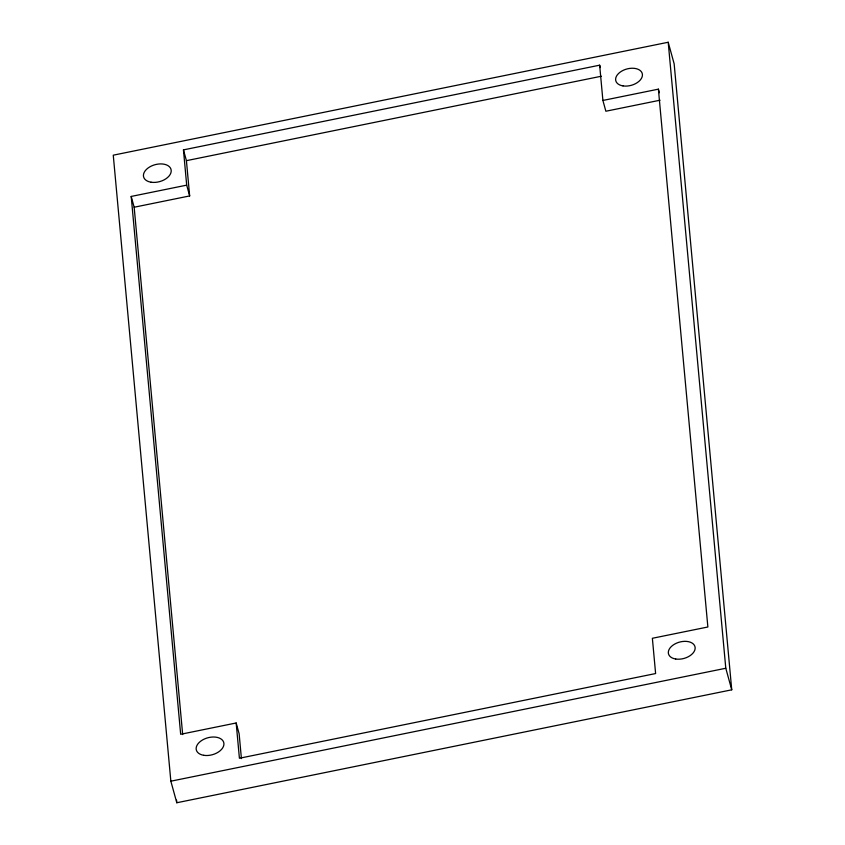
<?xml version="1.0" encoding="UTF-8"?>
<svg xmlns="http://www.w3.org/2000/svg" width="845" height="845" viewBox="0 0 845 845"><rect width="100%" height="100%" fill="white"/><g stroke="black" fill="none" stroke-linecap="round" stroke-linejoin="round"><path stroke-width="1.27" d="M668.205 42.25L113.262 155.184L170.848 781.192L176.795 802.75L731.738 689.816L674.152 63.808L668.205 42.25L725.792 668.258L731.738 689.816M182.678 734.569L134.165 207.226L189.66 195.934L186.692 185.15L183.45 149.882L599.654 65.181L600.309 67.579M189.66 195.934L186.418 160.666L601.334 76.23M241.416 758.588L239.135 733.766L236.167 722.982L180.672 734.284L131.197 196.441L186.692 185.15M660.072 100.206L605.865 111.234L602.897 100.449L658.392 89.158L659.385 92.749M170.848 781.192L725.792 668.258M183.45 149.882L186.418 160.666M131.197 196.441L134.165 207.226M658.392 89.158L707.867 626.99L652.372 638.281L655.614 673.549L239.41 758.25L236.167 722.982M599.654 65.181L602.897 100.449M176.552 800.13L176.795 802.75M675.715 659.015A13.731 8.471 -15.4 0 0 695.139 647.545A13.731 8.471 -15.4 0 0 674.363 644.26A13.731 8.471 -15.4 0 0 675.715 659.015M622.997 85.905A13.731 8.471 -15.4 0 0 642.422 74.445A13.731 8.471 -15.4 0 0 621.645 71.16A13.731 8.471 -15.4 0 0 622.997 85.905M203.803 755.314A14.207 8.767 -15.4 0 0 223.914 743.442A14.207 8.767 -15.4 0 0 202.399 740.04A14.207 8.767 -15.4 0 0 203.803 755.314M151.086 182.214A14.207 8.767 -15.4 0 0 171.197 170.341A14.207 8.767 -15.4 0 0 149.681 166.94A14.207 8.767 -15.4 0 0 151.086 182.214"/></g></svg>
